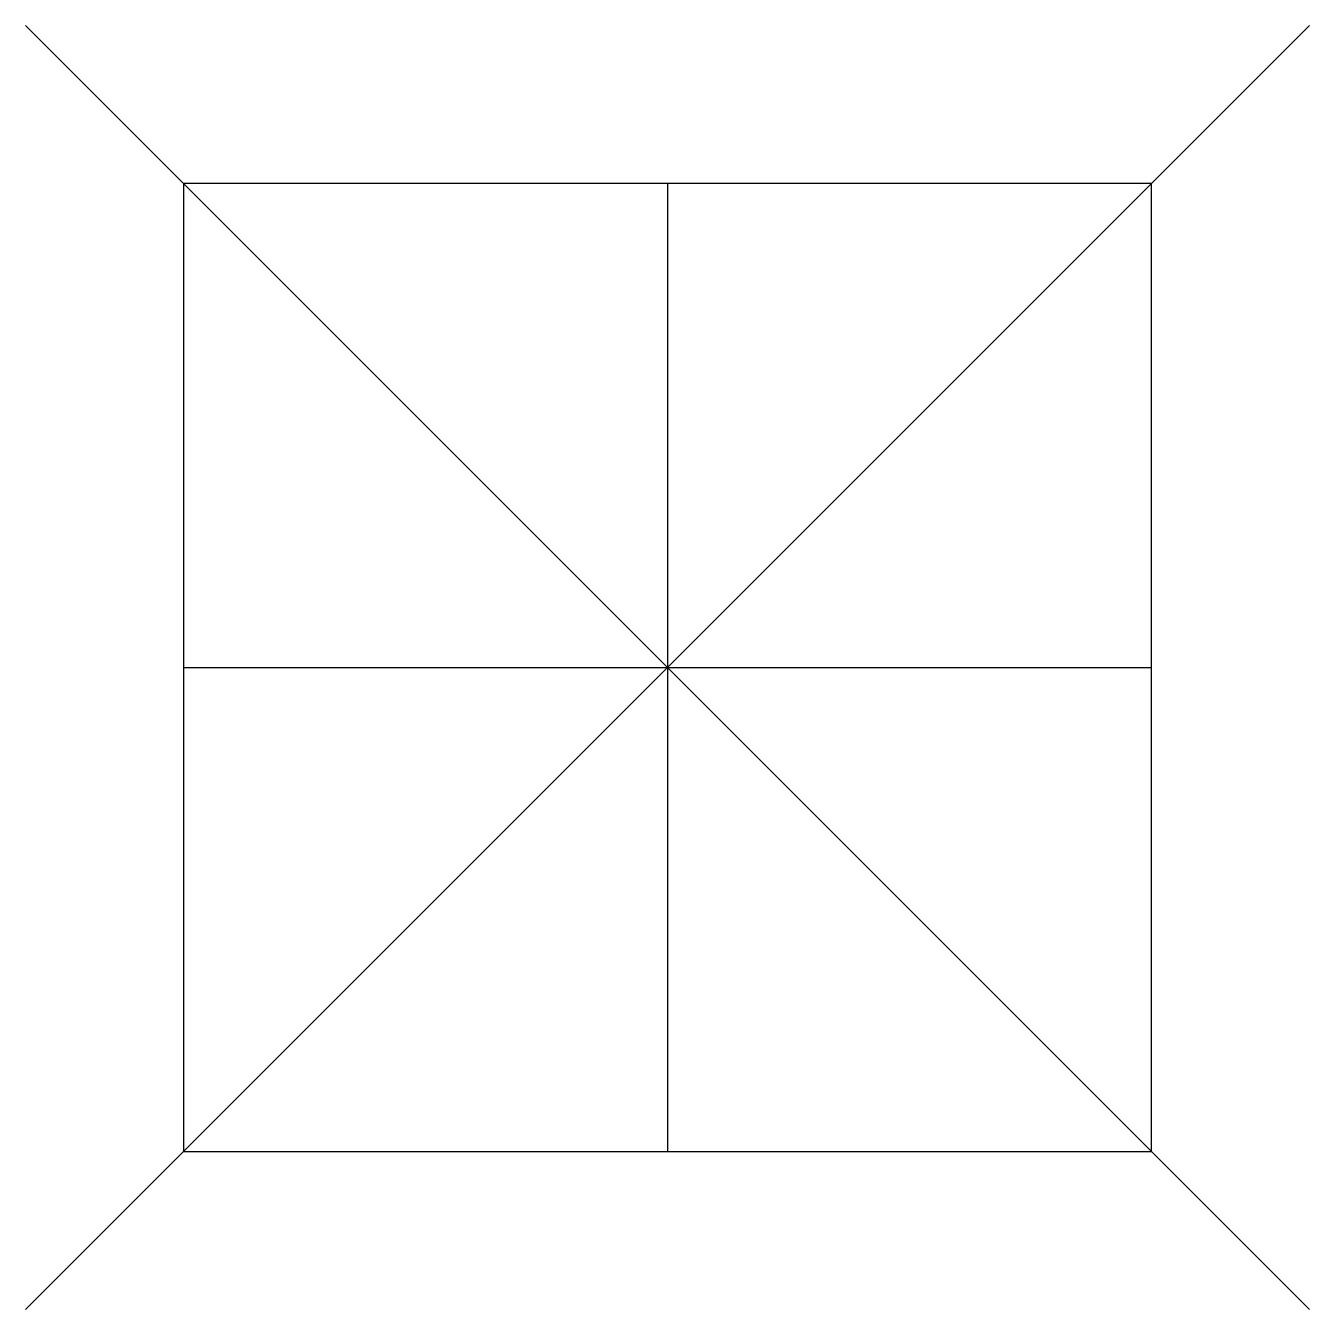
# Model space of a CAD drawing. Extents: x -2.65 to 2.65, y -2.65 to 2.65.
import ezdxf

# ---------------------------------------------------------------- set-up
doc = ezdxf.new("R2010")
doc.units = 0
doc.header["$LTSCALE"] = 0.2

msp = doc.modelspace()

# ---------------------------------------------------------------- linework, layer by layer
for p, q in [((0, 2), (0, -2)), ((-2, 0), (2, 0))]:
    msp.add_line(p, q)
at = {"ltscale": 0.1, "flags": 128}
for points in [[(-2.6517, 2.6517), (2.6517, -2.6517)], [(2.6517, 2.6517), (-2.6517, -2.6517)]]:
    msp.add_lwpolyline(points, dxfattribs=at)
at = {"flags": 128}
msp.add_lwpolyline([(-2, -2), (2, -2), (2, 2), (-2, 2)], close=True, dxfattribs=at)
msp.add_solid([(2, -2), (2, 2), (2, -2)])

doc.saveas('drawing.dxf')
